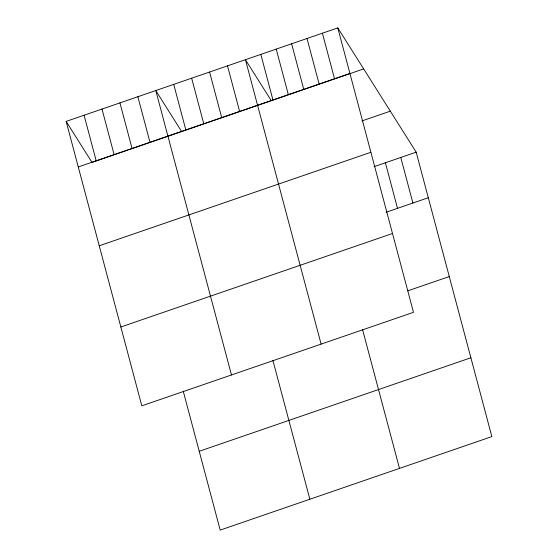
<?xml version="1.0" encoding="UTF-8"?>
<svg xmlns="http://www.w3.org/2000/svg" width="558" height="558" viewBox="0 0 558 558"><rect width="100%" height="100%" fill="white"/><g stroke="black" fill="none" stroke-linecap="round" stroke-linejoin="round"><path stroke-width="0.84" d="M337.799 27.9L413.478 312.327L141.823 405.826L66.144 121.4L337.799 27.9L416.177 152.174L491.856 436.6L220.201 530.1L183.233 391.172M78.266 166.954L349.922 73.461M127.866 150.067L92.007 162.406L66.144 121.4M128.682 149.788L145.798 143.894M146.608 143.615L163.724 137.721M164.54 137.442L181.657 131.555L155.787 90.542L231.472 374.969M182.466 131.276L286.693 95.404M287.503 95.125L301.278 90.382M302.087 90.103L317.481 84.802M318.29 84.53L363.663 68.913M361.954 120.926L390.314 111.168M99.24 245.785L370.896 152.285M374.048 166.675L416.177 152.174M386.171 212.235L428.3 197.734M120.849 326.995L392.504 233.502M407.954 290.781L449.274 276.559M199.227 451.276L470.882 357.776M271.3 100.698L245.436 59.692L321.115 344.119M400.784 157.475L412.906 203.035M385.39 162.769L397.512 208.329M322.405 33.201L334.528 78.755M307.012 38.495L319.134 84.056M291.618 43.796L303.74 89.35M362.526 329.464L399.493 468.392M276.224 49.09L288.346 94.651M260.83 54.391L272.953 99.952M227.504 65.858L239.626 111.419M209.578 72.031L221.7 117.592M272.883 360.322L309.85 499.243M191.645 78.204L203.768 123.757M173.719 84.37L185.842 129.93M137.861 96.715L149.983 142.269M119.928 102.881L132.051 148.442M102.002 109.054L114.125 154.615M84.07 115.227L96.192 160.788"/></g></svg>
